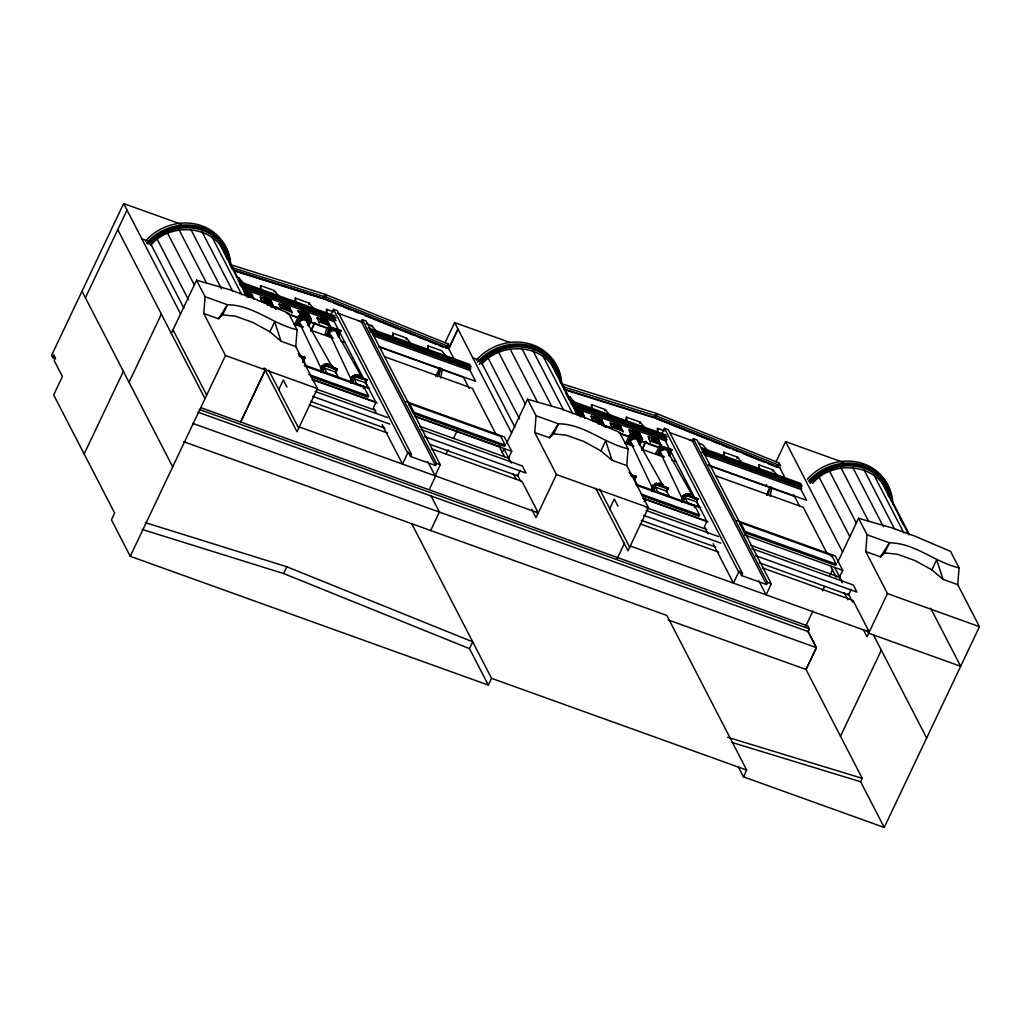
<?xml version="1.0" encoding="UTF-8"?>
<svg xmlns="http://www.w3.org/2000/svg" width="1031" height="1031" viewBox="0 0 1031 1031"><rect width="100%" height="100%" fill="white"/><g stroke="black" fill="none" stroke-linecap="round" stroke-linejoin="round"><path stroke-width="1.5" d="M264.052 367.912L297.005 431.757L317.471 388.61L225.467 355.527L203.764 313.476L205.079 296.696L196.56 280.2L171.301 333.4M317.471 388.61L295.768 346.571L297.083 329.778L288.564 313.282L252.608 297.959M595.776 488.372L627.995 550.786L648.46 507.639L556.456 474.556L534.767 432.517L536.068 415.738L527.55 399.229L506.685 443.24M648.46 507.639L626.758 465.6L628.072 448.82L619.554 432.324L583.598 417.001M738.338 766.961L743.428 776.833L884.224 827.468L979.45 626.68L887.459 593.598L865.756 551.559L867.071 534.78L858.552 518.271L837.675 562.282M979.45 626.68L957.747 584.641L959.062 567.862L950.543 551.353L914.587 536.043L891.48 527.73L858.552 518.271M636.101 476.567L630.817 475.059M668.23 488.114L655.6 483.771L652.198 486.529L652.352 490.563M320.886 367.513L321.363 371.521M351.043 378.815L351.055 381.47M652.172 487.109L652.198 489.764M681.736 497.29L681.71 499.971M298.243 321.775C299.132 317.6 305.124 317.187 307.766 319.932M308.23 325.628L309.223 323.605L308.784 321.724L308.501 323.902L310.408 320.01L300.33 316.543L296.516 324.34L300.292 325.641M308.514 320.899L308.965 323.103L307.973 325.126M328.103 332.51C328.683 329.327 332.652 328.296 335.371 329.276M338.645 332.472C340.282 333.039 338.245 333.219 337.833 335.861M338.761 335.423L339.044 333.245L336.48 329.598M639.89 443.717L639.774 440.765L638.962 444.155M659.093 451.552C659.827 447.866 664.789 447.106 667.598 448.897M669.235 450.418L669.815 452.88L668.835 454.903M335.668 371.998L324.288 368.08L326.956 373.286L338.348 377.204L335.668 371.998L336.673 369.704L325.152 365.734L322.059 372.629M365.541 382.746L354.149 378.828L356.829 384.035L368.209 387.952L365.541 382.746L366.533 380.439L355.012 376.483L351.919 383.364M336.995 369.382L324.868 365.219M631.307 475.304L635.856 476.863L631.32 475.587M652.417 491.284L655.832 484.17L667.985 488.423L656.038 484.583C656.077 482.147 662.405 483.732 663.706 485.781M681.878 501.852L685.46 494.519L697.845 499.172L685.718 494.996L682.277 502.033M300.227 356.662L304.545 358.144L303.539 360.45L306.22 365.657M666.67 491.04L655.278 487.122L657.958 492.328L669.338 496.246L666.67 491.04L667.663 488.733L656.141 484.776L653.061 491.658M696.531 501.788L685.138 497.87L687.819 503.076L699.198 506.994L696.531 501.788L697.536 499.481L686.002 495.511L683.991 500.203M55.648 358.608L52.62 357.512L53.87 354.832L55.39 357.731L54.102 360.399L62.414 376.534L53.664 394.937L114.647 513.064L111.438 519.856L130.254 556.302L488.294 685.074L491.516 678.295L411.73 523.709M85.405 297.779L127.006 210.118M84.142 454.001L123.385 371.328M129.03 382.308L161.377 314.146M238.548 279.014L239.076 277.88L236.331 276.888M203.764 313.476L218.482 318.772L222.696 314.816L227.477 304.751C253.175 304.944 272.777 324.198 297.083 329.778M244.192 292.057L244.734 290.91L250.726 293.075L252.028 295.601L251.487 296.748L245.494 294.595L246.048 293.448L244.734 290.91M250.185 294.209L250.726 293.075M130.254 556.302L225.467 355.527M254.013 299.364L252.028 294.067L245.326 291.657M279.001 296.297L274.362 290.574L260.585 285.613L260.366 289.453M260.315 297.044L262.286 302.341L260.315 297.044L271.024 300.897L273.009 306.194L271.024 300.897M263.73 297.753L263.189 298.9L264.503 301.426L270.483 303.578L271.024 302.444L269.722 299.905L263.73 297.753L265.044 300.279L271.024 302.444M264.503 301.426L265.044 300.279M269.181 301.052L269.722 299.905M273.834 291.696L274.362 290.574M279.311 303.874L281.283 309.171L279.311 303.874L290.02 307.728L292.005 313.024L290.252 309.622M282.726 304.583L282.185 305.73L283.499 308.256L289.479 310.421L290.033 309.274L288.719 306.735L282.726 304.583L284.041 307.122L290.033 309.274M281.063 341.274L269.916 331.802L274.684 321.736L281.063 341.274L295.768 346.571M283.499 308.256L284.041 307.122M288.177 307.882L288.719 306.735M289.659 308.488L290.02 307.728M313.798 308.81L309.158 303.088L295.382 298.127L295.162 301.967M298.307 310.705L297.946 311.465C306.993 318.631 294.557 316.491 300.652 315.241L298.307 310.705L309.016 314.558L311.362 319.094C311.401 323.309 308.475 316.917 308.656 315.318L309.016 314.558M301.722 311.414L301.181 312.561L302.495 315.099L308.488 317.252L309.029 316.105L307.715 313.566L301.722 311.414L303.037 313.952L309.029 316.105M302.495 315.099L303.037 313.952M308.63 304.209L309.158 303.088M278.602 389.898L283.293 380.014L286.953 387.115M310.64 331.106L314.081 323.85M317.303 317.535L319.288 322.845L317.303 317.535L328.013 321.388L330.358 325.938C330.423 330.191 327.549 324.507 328.245 323.296M311.646 329.765L315.086 322.51M320.731 318.244L320.177 319.391L321.492 321.93L327.484 324.082L328.026 322.935L326.711 320.396L320.731 318.244L322.033 320.783L328.026 322.935M333.4 311.8L326.505 309.326L326.286 313.153M321.492 321.93L322.033 320.783M326.711 320.396L326.17 321.543L327.484 324.082M330.796 315.009L333.503 309.3L337.305 310.666L411.498 454.413L410.518 456.488L435.52 465.484L436.513 463.409L362.319 319.649L361.327 321.724L435.52 465.484M327.652 322.162L328.013 321.388M339.753 315.409L340.282 314.275L337.524 313.282M371.199 326.711L371.727 325.59L366.211 323.605M363.531 388.558L364.111 387.334L304.3 365.825M411.163 343.826L406.523 338.104L392.747 333.142L392.527 336.982M142.175 529.444L283.615 573.545L286.824 566.766L472.701 641.836L469.479 648.628L488.294 685.074M364.111 387.334L368.57 395.981L367.99 397.206L311.169 376.766M405.995 339.225L406.523 338.104M446.449 356.507L441.809 350.785L428.033 345.836L427.813 349.677M409.565 403.688L414.024 412.336L413.444 413.56L504.662 446.359L505.242 445.134L500.782 436.487L409.565 403.688L408.985 404.912L412.812 412.323M445.07 342.717L454.607 322.587L510.422 342.64M446.036 348.31L448.124 343.929L325.216 294.351L230.506 264.671M435.675 376.225L439.812 367.513M234.179 270.393L325.77 299.196L448.743 348.658L457.996 329.16L448.73 348.658L454.387 359.587M333.503 309.3L407.709 453.047L402.477 464.066L382.127 424.643M378.802 346.48L475.6 381.302L470.033 370.503L470.729 366.353L469.711 364.394L368.363 327.948M362.319 319.649L366.108 321.015L440.301 464.775L435.082 475.794L427.813 461.72M429.837 488.385L435.933 475.484M446.127 454.014L448.163 449.709M453.601 438.265L456.991 431.1M430.674 530.527L439.412 512.072L431.113 495.988M502.29 452.441L503.991 448.923L511.312 463.099M508.412 458.267L511.724 451.269L504.301 436.899L405.982 401.536M520.281 470.2L517.601 475.858L429.863 444.309M569.537 398.043L570.079 396.922L567.321 395.93M534.767 432.517L549.471 437.814L553.686 433.858L558.467 423.793C584.165 423.973 603.766 443.24 628.072 448.82M575.182 411.098L575.723 409.951L581.716 412.104L583.018 414.642L582.476 415.789L576.497 413.637M581.175 413.251L581.716 412.104M582.657 413.869L583.018 413.096L574.976 410.209M556.456 474.556L536.004 517.704L531.609 509.198M583.018 413.096L585.002 418.406L583.237 415.003M610.919 416.472L605.365 409.603L591.575 404.655L591.356 408.495M591.304 416.086L593.276 421.383L591.304 416.086L602.014 419.939L603.998 425.236L602.826 422.968M594.719 416.782L594.178 417.929L595.493 420.468L601.473 422.62L602.027 421.473L600.712 418.934L594.719 416.782L596.034 419.321L602.027 421.473M595.493 420.468L596.034 419.321M604.823 410.738L605.365 409.603M601.653 420.7L602.014 419.939M610.3 422.916L612.285 428.213L610.3 422.916L621.01 426.77L622.995 432.066L621.242 428.664M612.053 460.316L600.905 450.843L605.687 440.765L612.053 460.316L626.758 465.6M613.729 423.612L613.174 424.759L614.489 427.298L620.482 429.45L621.023 428.303L619.708 425.777L613.729 423.612L615.03 426.151L621.023 428.303M614.489 427.298L615.03 426.151M619.167 426.924L619.708 425.777M620.649 427.53L621.01 426.77M644.787 427.839L640.148 422.117L626.371 417.168L626.152 421.009M629.297 429.747L631.281 435.043L629.297 429.747L640.019 433.6L641.991 438.897L631.062 435.082L641.411 439.038L639.504 442.943M632.725 430.455L632.183 431.602L633.485 434.128L639.478 436.281L640.019 435.146L634.026 432.981L632.725 430.455L638.705 432.608L642.584 439.386L640.689 438.471L641.411 439.038M633.485 434.128L634.026 432.981M639.62 423.251L640.148 422.117M638.163 433.755L638.705 432.608M639.645 434.36L640.019 433.6M609.592 508.94L614.283 499.043L617.956 506.157M641.63 450.135L645.754 441.436M648.293 436.577L650.277 441.874L648.293 436.577L659.015 440.43L661.245 446.41L657.366 454.117L661.155 455.418M641.952 450.251L646.076 441.552M651.721 437.286L651.18 438.433L652.481 440.972L658.474 443.124L659.015 441.977L653.023 439.825L651.721 437.286L657.714 439.438L660.987 445.727L672.341 449.916L670.511 449.284L671.271 449.787L669.093 455.406M664.389 430.842L657.494 428.355L657.275 432.195M652.481 440.972L653.023 439.825M657.159 440.585L657.714 439.438M661.786 434.038L664.505 428.329L668.294 429.695L742.488 573.455L741.508 575.53L766.523 584.525L767.502 582.451L693.309 438.69L692.317 440.765L766.523 584.525M658.654 441.191L659.015 440.43M617.054 558.841L624.502 543.131M644.143 501.736L645.496 498.875M694.52 507.6L695.1 506.376L636.784 485.408M743.08 464.002L737.513 457.145L723.736 452.184L723.517 456.024M695.1 506.376L699.559 515.023L698.979 516.247L642.158 495.808M736.985 458.267L737.513 457.145M777.438 475.549L772.799 469.827L759.022 464.878L758.803 468.705M740.554 522.73L739.974 523.941L744.446 532.589L835.651 565.4L836.231 564.176L831.772 555.529L740.554 522.73L745.026 531.377L836.231 564.176M776.059 461.746L785.609 441.629L842.92 462.236M772.271 470.961L772.799 469.827M766.007 485.807L766.548 484.673M744.446 532.589L745.026 531.377M778.585 464.053L777.026 467.352L768.147 463.77M766.677 495.254L770.801 486.555M664.505 428.329L738.699 572.089L733.466 583.108L713.117 543.685M708.271 464.981L806.603 500.331L801.023 489.532L801.718 485.395L800.7 483.423L700.861 447.531M693.309 438.69L697.098 440.057L771.291 583.804L766.072 594.835L758.803 580.749M831.192 556.753L831.772 555.529M805.533 626.629L812.995 610.919M822.454 590.931L824.504 586.652M829.903 575.234L832.636 569.524M668.281 619.953L806.049 669.493L816.41 647.674L808.098 631.565L809.361 628.897L807.853 625.997L200.749 407.657M743.428 776.833L746.65 770.041L666.864 615.468L183.608 441.668M839.402 577.296L842.714 570.311L835.29 555.928L736.972 520.578M199.215 409.462L809.361 628.897L808.072 631.565L816.384 647.661L806.036 669.493L862.238 778.341L860.627 781.73L884.224 827.468M851.271 589.242L848.59 594.9L759.344 562.797M865.756 551.559L880.461 556.843L884.675 552.9L889.457 542.822C915.154 543.015 934.756 562.269 959.062 567.862M887.459 593.598L866.994 636.746L863.321 629.645M840.497 736.263L881.337 650.2M943.043 579.358L931.895 569.872L936.676 559.807L943.043 579.358L957.747 584.641M279.427 308.746L277.532 307.947L279.44 308.694M296.838 324.301L294.943 323.644L298.848 315.963M308.565 326.402L311.568 320.254M302.676 361.971L304.545 358.144M302.843 362.01L305.112 357.525L299.557 355.863M303.887 360.322L305.292 357.473L299.493 355.592M326.917 334.611C322.767 337.189 327.123 327.484 328.631 326.595M330.178 336.235L331.415 336.815L326.376 335.088L329.933 326.788L341.003 330.603M330.255 327.381L340.269 330.758L338.361 334.65L338.684 333.58L339.534 334.289L338.825 333.851M320.873 372.075L324.533 364.587L337.421 369.021L335.32 373.299M322.548 369.485L324.662 364.794L337.421 369.021M321.234 372.255L324.61 364.742M338.426 337.15L340.217 333.49M322.806 370.142L325.049 365.554M322.961 370.193L325.152 365.734M335.423 372.243L336.673 369.704M335.616 372.243L337.24 369.085L324.533 364.587M350.888 382.81L354.393 375.336L367.281 379.769L366.289 379.73M351.3 382.488L354.535 375.542L357.95 375.181L362.435 377.282M351.094 383.004L354.471 375.477L367.075 380.065L354.625 375.787M351.545 383.171L354.728 375.954M351.739 383.171L355.012 376.483M365.296 382.991L366.533 380.439M365.477 382.991L366.856 380.13L354.909 376.289M599.501 424.025L597.645 423.161L599.514 423.986M627.17 442.802L627.815 443.51L625.946 442.686L629.773 434.721L631.668 435.636L629.761 434.889M631.307 444.529L632.544 445.108L627.505 443.382L631.384 435.675M639.555 445.444L642.571 439.296M634.297 479.724L635.856 476.863M634.477 479.737L636.282 476.502L631.887 475.111M657.714 454.181L655.806 453.434L659.595 445.534L661.541 446.384L659.621 445.624M651.863 491.104L655.523 483.629L668.41 488.063L666.322 492.341M652.223 491.297L655.664 483.835M669.415 456.192L671.207 452.519M652.675 491.465L656.038 484.583M666.426 491.284L667.985 488.423M681.723 501.852L685.383 494.377L698.271 498.811L697.278 498.772M682.097 502.045L685.383 494.377M683.656 499.919L685.899 495.331M696.286 502.033L697.845 499.172M248.046 297.431L249.025 297.431M218.482 318.772L227.477 304.751L205.079 296.696M549.471 437.814L558.467 423.793L536.068 415.738M880.461 556.843L889.457 542.822L867.071 534.78M326.376 335.088L330.448 336.067M627.505 443.382L631.578 444.361M321.517 366.301C325.165 361.984 332.407 364.136 334.212 369.15L332.575 366.533L329.778 364.819M682.38 496.091L686.272 493.862L689.623 493.991M150.706 245.326C170.85 220.634 218.856 225.338 226.64 258.626M481.696 364.355C501.182 341.209 544.523 343.465 556.521 373.119M812.686 483.397C832.842 458.705 880.835 463.409 888.619 496.697M323.94 366.791L321.93 368.905L321.582 371.598M353.801 377.526L351.79 379.653L351.442 382.346M654.93 485.82L652.919 487.947L652.584 490.64M684.79 496.568L682.78 498.682L682.445 501.375M323.966 365.026L321.182 368.08L321.195 370.722M683.733 495.55L684.816 494.816M352.692 376.599L357.242 375.284L361.829 376.959M653.822 484.892L658.371 483.578L662.959 485.253M685.009 494.88L682.032 497.857L682.058 500.499M686.118 494.326L687.561 494.133A7.281 6.586 -27.2 0 1 689.043 494.249C685.641 493.578 680.976 496.001 681.762 499.945M353.826 375.774L355.128 375.284M654.956 484.067L656.257 483.578M341.313 331.209L339.56 330.178L340.269 330.758M355.283 374.82L351.378 377.05L350.772 380.903M656.412 483.114L652.507 485.343L651.901 489.197M355.283 376.869L358.672 376.586L363.157 378.686M325.268 364.536L326.711 364.343A7.281 6.586 -27.2 0 1 328.18 364.459L326.35 364.394M308.913 321.994C311.633 318.631 294.067 314.468 298.951 324.469M639.916 441.023L640.651 441.294L639.504 439.941M669.776 451.771L670.511 452.042L669.635 451.514M270.47 306.375L273.241 306.723L276.244 309.081M270.599 306.632L272.004 306.671M327.072 365.812L330.5 366.237L333.297 367.951M658.074 484.841L661.49 485.266L664.286 486.98M687.935 495.589L692.884 496.736L694.842 498.862M304.3 357.435L305.292 357.473M635.289 476.477L636.282 476.502M667.418 488.024L668.41 488.063M222.696 314.816L235.506 316.208L253.02 322.497L269.916 331.802M553.686 433.858L566.496 435.237L584.01 441.539L600.905 450.843M884.675 552.9L897.486 554.278L915 560.58L931.895 569.872M308.965 323.103L309.7 323.489L308.823 322.832M639.955 442.144L640.689 442.531L639.826 441.874M669.815 452.88L670.524 453.331L669.364 450.689M310.408 320.01L300.33 316.543M272.274 307.174L273.64 307.483M303.062 326.647L299.428 324.945M602.864 425.442L606.64 427.414M603.006 425.7L605.609 426.602M636.501 437.569C633.498 436.345 628.691 438.149 629.271 441.925M663.912 456.437L660.278 454.735M196.56 280.2L229.488 289.647L254.373 298.603M527.55 399.229L560.49 408.688L585.363 417.645M727.654 737.268L862.238 778.341M732.165 742.526L860.627 781.73M234.54 270.973L321.608 298.268M561.495 383.712L656.219 413.392L779.114 462.958L780.609 465.87L657.791 416.46L563.016 386.651M564.009 389.538L654.131 417.787L656.219 413.392L657.791 416.46M145.397 522.653L286.824 566.766M232.027 267.609L326.801 297.418L449.619 346.828L448.124 343.929M234.217 270.406L326.092 299.312L448.743 348.658M563.648 388.945L657.082 418.341L779.745 467.7L785.609 479.067M661.18 446.32L671.271 449.787M298.797 355.747L304.867 357.834L300.33 356.546M631.217 475.691L635.534 477.185L634.542 479.479L637.21 484.686M698.064 499.107L685.692 494.919M180.941 224.139L123.617 203.558L51.55 355.463L52.62 357.512M141.814 238.805L148.258 241.099M472.817 357.847L477.972 359.677M337.794 313.269L361.327 321.724M670.253 432.827L692.317 440.765M357.95 320.628L362.087 322.123M688.94 439.67L693.077 441.152M698.593 443.137L702.717 444.619L708.284 451.488M238.277 281.154L335.088 315.976M569.267 400.196L666.078 435.018M239.295 283.125L336.106 317.948M369.382 329.907L470.729 366.353M570.285 402.167L667.096 436.976M701.879 449.49L801.718 485.395M240.133 285.084L335.436 319.352M370.219 331.866L470.059 367.771M571.122 404.113L666.426 438.394M702.73 451.449L801.048 486.812M242.311 286.914L336.093 320.641M372.397 333.696L470.716 369.059M573.3 405.943L667.083 439.67M701.879 452.184L801.706 488.088M243.136 288.899L333.902 321.543M373.222 335.681L470.033 370.503M574.125 407.941L666.4 441.126M704.212 454.723L801.023 489.532M278.95 304.635L281.631 305.601M316.942 318.308L319.623 319.262M590.943 416.846L594.951 418.29M628.936 430.507L631.616 431.474M246.048 293.448L252.028 295.601M577.038 412.49L583.018 414.642M262.647 301.58L273.37 305.434M281.643 308.411L292.366 312.264M300.652 315.241L311.362 319.094M319.649 322.084L330.358 325.938M593.637 420.622L604.359 424.476M612.646 427.453L623.355 431.306M631.642 434.283L642.352 438.136M650.638 441.113L661.348 444.967M286.528 313.295L298.629 317.651M309.223 321.453L328.876 328.528M619.038 432.878L629.619 436.693M640.212 440.495L659.879 447.57M289.608 314.803L298.681 318.064M309.274 321.865L328.941 328.941M378.854 346.893L463.563 377.359M620.598 433.832L629.67 437.092M640.264 440.907L659.93 447.982M709.843 465.935L794.553 496.401M293.796 324.095L302.882 327.355M310.447 330.075L333.129 338.232M340.694 340.952L345.23 342.588M384.563 356.739L472.288 388.287L495.834 433.909M624.799 443.124L633.872 446.397M641.437 449.116L664.119 457.274M671.684 459.994L676.22 461.63M715.553 475.768L803.291 507.316L826.836 552.938M304.635 365.09L369.678 388.481M635.624 484.119L700.668 507.523M308.759 374.472L368.57 395.981M414.024 412.336L505.242 445.134M641.243 494.055L699.559 515.023M313.14 379.666L376.483 402.438M415.686 416.537L500.112 446.926M643.37 498.45L706.699 521.222M312.058 379.46L377.101 402.863M414.913 416.46L511.724 451.269M643.048 498.501L708.091 521.892M744.395 534.947L842.714 570.311M316.852 389.241L375.696 410.402M419.449 426.138L508.463 458.164L510.564 462.236M646.334 507.742L706.686 529.444M750.439 545.18L839.453 577.192L842.263 582.644M315.061 391.432L387.656 417.542M420.944 429.515L522.292 465.96L525.952 473.061L424.604 436.616M646.05 510.474L718.659 536.584M751.934 548.556L853.281 585.002L856.941 592.103L755.594 555.657M312.677 396.355L389.821 424.102M643.666 515.397L720.811 543.144M310.37 401.33L384.821 428.11M641.359 520.371L715.475 547.023M309.274 404.887L387.733 433.097M431.486 448.833L522.008 481.387L538.272 512.91L299.892 427.182M640.264 523.916L718.723 552.139M762.476 567.875L852.998 600.429L869.262 631.951L630.882 546.224M407.709 453.047L411.498 454.413M436.513 463.409L440.301 464.775M738.699 572.089L742.488 573.455M767.502 582.451L771.291 583.804M197.939 412.155L808.098 631.565M192.629 423.329L816.41 647.674M491.503 678.308L746.637 770.067M659.763 483.243L662.662 484.686M689.907 494.558L691.479 495.125M358.633 374.949L362.577 377.488M329.057 364.768L331.969 366.211M267.545 304.944C270.393 305.769 265.586 302.934 267.068 304.686M656.76 418.225L779.745 467.7M655.613 418.38L708.916 439.876M711.88 441.075L719.277 444.065M722.241 445.25L729.652 448.24M732.603 449.439L738.531 451.823M742.977 453.614L765.182 462.571M330.539 301.735L323.141 298.745L325.216 294.351L326.801 297.418M333.503 302.921L340.9 305.911M343.864 307.109L351.275 310.099M354.226 311.285L360.154 313.682M364.6 315.473L414.939 335.771M417.903 336.969L425.3 339.946M428.265 341.145L435.675 344.135M438.639 345.333L443.072 347.125M283.615 573.545L469.479 648.628M637.738 438.162C634.284 434.76 626.461 438.729 629.941 443.51M604.63 426.525L605.867 427.105M662.804 456.63L659.544 453.756M632.686 445.379L629.541 442.737M632.944 445.882L629.683 443.008M690.628 494.609L693.425 496.323M273.383 306.98L275.638 308.372M331.557 337.085L329.16 335.423M331.814 337.588C322.626 333.954 334.791 324.675 338.632 332.162M301.954 326.84L298.681 323.966M580.015 416.472L580.84 417.001M657.263 453.679L655.806 453.434M326.041 334.508L326.724 335.139M296.413 323.902L294.943 323.644M691.182 494.571L693.567 496.53M629.194 472.262L631.346 473.989M629.477 472.829L630.83 473.693M298.204 353.221L301.232 356.442M668.629 449.709C666.052 446.088 657.997 447.544 659.131 452.673M668.887 450.212C666.103 447.08 658.861 448.266 659.389 453.176M637.609 437.891L639.761 440.443M639.027 439.464C636.243 436.332 628.987 437.518 629.529 442.428M630.173 473.023L632.351 475.227M630.895 474.428L632.158 475.433M337.64 330.667C334.972 327.098 327.046 328.477 328.142 333.632M308.037 320.435C305.24 317.29 297.998 318.476 298.539 323.386M274.877 308.063L275.908 308.875M299.17 353.981L302.083 357.602L299.905 355.399M662.018 455.019L660.626 452.867A2.668 2.423 -27.2 0 1 661.515 450.65L664.157 449.671A5.026 4.549 -27.2 0 1 667.005 450.495L692.626 495.924M632.158 444.284L630.766 442.119A2.668 2.423 -27.2 0 1 631.642 439.902L634.297 438.922A5.026 4.549 -27.2 0 1 637.145 439.747L662.765 485.176M661.838 484.583L662.843 485.485M629.709 473.036L630.714 473.938M360.708 376.289L361.713 377.191M301.168 325.242L299.776 323.09A2.668 2.423 -27.2 0 1 300.652 320.873L303.294 319.881A5.026 4.549 -27.2 0 1 306.155 320.718L331.776 366.134M692.819 495.988L693.631 496.852M299.841 354.651L300.872 355.759M641.475 425.545L643.331 427.826M570.079 396.922L574.718 402.644M371.727 325.59L376.367 331.312M239.076 277.88L243.716 283.602M239.476 280.148L241.331 282.442M668.488 449.452L669.622 451.191M638.627 438.703L639.375 439.683M328.412 334.444L329.289 335.694M361.636 376.882L336.016 331.454A5.026 4.549 -27.2 0 0 333.168 330.629L330.513 331.621A2.668 2.423 -27.2 0 0 329.636 333.838L351.094 379.434M329.856 334.624L331.028 335.99A5.026 4.549 -27.2 0 0 331.892 336.454M885.835 488.9L909.329 534.406M882.046 482.753L908.942 534.87M899.509 517.162L903.156 524.238M874.069 475.201L903.878 532.963M864.12 470.033L894.65 529.199M930.645 608.135L960.66 666.297L868.669 633.214L867.2 630.379M852.882 467.584L883.412 526.751M841.116 468.022L868.733 521.557M829.62 471.335L856.516 523.452M819.181 477.276L849.724 536.429M785.609 441.629L842.559 551.985M873.283 634.606L926.663 738.003M834.981 567.952L842.301 582.141M848.165 593.495L852.56 602.001M793.677 494.687L799.541 506.053M830.329 565.723L836.193 577.076M844.26 592.709L847.933 599.81M739.304 571.251L741.508 575.53M665.124 440.495L695.19 498.746M696.647 501.582L706.918 521.467L704.392 526.789L708.026 533.826M554.846 369.858L578.327 415.377M551.057 363.711L577.231 414.423M565.542 392.347L569.215 399.448M575.775 412.194L577.257 415.029M543.079 356.172L572.888 413.921M533.13 350.991L563.661 410.158M599.655 489.094L629.67 547.255M521.879 348.542L551.688 406.304M510.113 348.994L537.744 402.515M498.63 352.293L525.526 404.41M488.191 358.234L519.456 418.805M481.773 363.028L514.907 427.234M454.619 322.574L511.569 432.943M517.175 474.453L520.835 481.541M536.21 511.337L537.679 514.173M463.396 377.088L469.273 388.468M498.63 445.328L504.52 456.707M513.296 473.732L516.235 479.402M408.315 452.222L410.518 456.488M334.134 321.466L338.529 329.984M339.998 332.82L363.466 378.287M365.657 382.553L375.928 402.438L373.402 407.748L376.315 413.379M223.856 250.829L247.337 296.335M220.067 244.669L246.963 296.799M230.184 264.825L232.387 269.091M239.669 283.229L241.151 286.077M244.811 293.152L246.267 295.987M212.09 237.13L241.898 294.879M202.128 231.962L232.671 291.116M268.653 370.052L298.681 428.226M190.89 229.513L221.433 288.667M179.123 229.952L206.754 283.473M167.628 233.251L194.537 285.368M157.202 239.192L188.467 299.763M150.784 243.986L183.918 308.192M123.63 203.532L180.58 313.901M173.002 329.881L206.677 395.131M117.727 229.617L205.001 398.662M82.016 291.219L172.68 466.837M685.538 494.506L686.272 495.911M354.703 375.877C352.112 375.31 349.406 379.73 351.223 382.269M325.409 366.134L324.688 364.716L322.02 366.327L320.86 370.181M660.845 453.666L682.097 498.476M630.985 442.918L652.236 487.727M299.995 323.889L321.234 368.686M659.002 452.403L659.801 454.259M328.013 333.361L328.554 334.714M333.477 367.745L333.98 369.085M298.139 322.626L298.552 323.708M301.348 356.185L301.851 357.525M668.178 451.849L668.397 452.648A2.668 2.423 -27.2 0 1 668.359 453.46M638.318 441.113L638.537 441.899A2.668 2.423 -27.2 0 1 638.498 442.711M337.189 332.82L337.408 333.619A2.668 2.423 -27.2 0 1 337.369 334.418M307.315 322.072L307.547 322.871M759.022 464.878L759.654 470.291M723.736 452.184L724.368 457.596M657.494 428.355L657.971 432.427M626.371 417.168L626.848 421.228M591.575 404.655L592.052 408.714M428.033 345.836L428.509 349.896M392.747 333.142L393.223 337.201M326.505 309.326L326.982 313.385M295.382 298.127L295.858 302.186M260.585 285.613L261.062 289.672M770.415 496.568A36.652 33.198 -27.3 0 1 772.013 487.74M766.935 495.202A45.158 40.892 -27.3 0 1 769.693 487.65M768.559 493.617A40.041 36.265 -27.3 0 1 770.479 486.8M808.394 481.193A49.308 44.655 -27.3 0 1 861.156 464.723A49.308 44.655 -27.3 0 1 892.846 503.914M807.376 479.222A49.308 44.655 -27.3 0 1 856.387 461.901A49.308 44.655 -27.3 0 1 890.99 494.635M809.593 482.108A47.671 43.173 -27.3 0 1 858.436 465.651A47.671 43.173 -27.3 0 1 890.9 499.816M810.25 483.384A47.671 43.173 -27.3 0 1 858.372 466.785A47.671 43.173 -27.3 0 1 891.364 499.687M146.402 243.11A49.308 44.655 -27.3 0 1 199.176 226.64A49.308 44.655 -27.3 0 1 230.867 265.83M145.397 241.151A49.308 44.655 -27.3 0 1 196.663 224.294A49.308 44.655 -27.3 0 1 229.668 260.92M147.601 244.025A47.671 43.173 -27.3 0 1 196.457 227.58A47.671 43.173 -27.3 0 1 228.921 261.732M149.302 244.179A47.671 43.173 -27.3 0 1 198.571 229.204A47.671 43.173 -27.3 0 1 229.745 264.426M440.92 378.068A36.652 33.198 -27.3 0 1 442.531 369.24M437.44 376.715A45.158 40.892 -27.3 0 1 440.211 369.15M439.064 375.116A40.041 36.265 -27.3 0 1 440.997 368.299M659.183 483.5A7.281 6.586 -27.2 0 1 660.587 483.9M477.405 362.152A49.308 44.655 -27.3 0 1 530.166 345.681A49.308 44.655 -27.3 0 1 561.856 384.872M476.386 360.18A49.308 44.655 -27.3 0 1 527.653 343.336A49.308 44.655 -27.3 0 1 560.658 379.962M479.634 361.933A47.671 43.173 -27.3 0 1 528.181 346.777A47.671 43.173 -27.3 0 1 559.91 380.774M479.26 364.355A47.671 43.173 -27.3 0 1 528.839 348.066A47.671 43.173 -27.3 0 1 560.735 383.468M329.598 364.871A7.281 6.586 -27.2 0 1 330.848 365.541M358.053 375.207A7.281 6.586 -27.2 0 1 359.458 375.619M265.792 369.008L240.739 421.834L265.792 369.008M610.429 427.736L608.522 426.989L610.429 427.736M278.022 307.96L267.944 304.493L278.022 307.96M609.025 426.989L609.205 427.62L598.934 423.522L609.025 426.989"/></g></svg>
